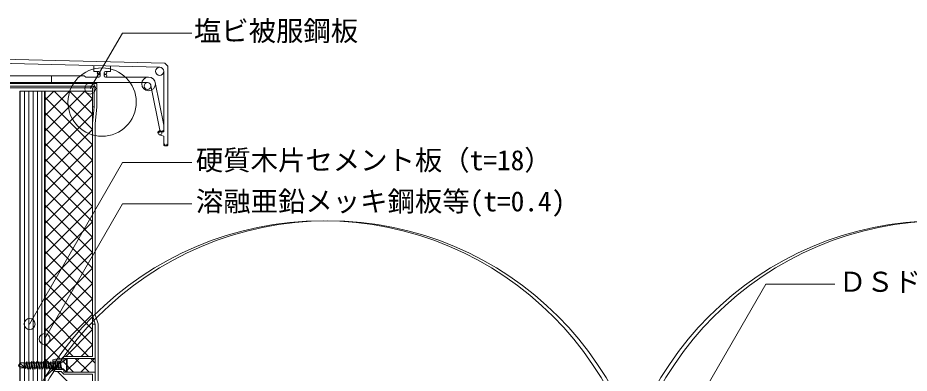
# Model space of a CAD drawing. Units: millimetres, scale not verified. Extents: x -1380 to 1380, y -955 to 955.
# Drawn here: x -495 to 156, y 10 to 269 of the extents above; entities that cross this region are included whole.
import ezdxf
from ezdxf.enums import TextEntityAlignment as Align

# ---------------------------------------------------------------- set-up
doc = ezdxf.new("R2010")
doc.units = ezdxf.units.MM
doc.header["$LTSCALE"] = 3
doc.linetypes.add('USER1', pattern=[3, 2.1, -0.9])
for name, color, linetype, lineweight in [('0-1_BOUSUI', 1, 'Continuous', 18), ('0-2_MOJI', 7, 'Continuous', 18), ('0-3_HATCH', 9, 'Continuous', 18), ('0-4_KANAMONO', 5, 'Continuous', 18), ('0-5_KANAMONO_SCREW', 4, 'Continuous', 18), ('0-8_dannnetu', 6, 'Continuous', 18), ('0-9_bo-do', 3, 'Continuous', 18), ('0-A_kasagi', 150, 'Continuous', 18), ('0-E_zatu', 6, 'Continuous', 18), ('1-6_L-1a', 3, 'Continuous', 18)]:
    doc.layers.add(name, color=color, linetype=linetype, lineweight=lineweight)
doc.styles.add('ＭＳ ゴシック', font='')
doc.styles.get('ＭＳ ゴシック').set_extended_font_data('MS Gothic')

msp = doc.modelspace()

# ---------------------------------------------------------------- linework, layer by layer
at = {"layer": '0-1_BOUSUI'}
for points in [[(-290.122, -195.998), (-292.04, -195.998), (-369.241, -195.998), (-391.759, -194.898), (-438.057, -194.898), (-438.057, -21.759), (-436.057, -14.26), (-436.057, 46.298), (-438.057, 52.901), (-438.057, 192.369), (-436.957, 204.411), (-436.957, 221.502), (-527.683, 221.502), (-534.633, 218.002), (-655.175, 218.002), (-710.025, 211.502), (-747.157, 211.502)], [(-290.122, -197.998), (-292.04, -197.998), (-369.29, -197.998), (-391.807, -196.898), (-440.057, -196.898), (-440.057, -21.497), (-438.057, -13.998), (-438.057, 46.002), (-440.057, 52.605), (-440.057, 192.46), (-438.957, 204.502), (-438.957, 219.502), (-527.207, 219.502), (-534.158, 216.002), (-655.057, 216.002), (-709.907, 209.502), (-747.157, 209.502)]]:
    msp.add_lwpolyline(points, dxfattribs=at)
at = {"layer": '0-2_MOJI'}
for points in [[(-367.627, 258.199), (-418.065, 258.199), (-441.768, 217.902)], [(-367.627, 163.918), (-418.065, 163.918), (-486.052, 46.162)], [(-367.627, 133.918), (-418.065, 133.918), (-475.057, 35.205)], [(101.929, 75.255), (51.491, 75.255), (-33.118, -71.29)]]:
    msp.add_lwpolyline(points, dxfattribs=at)
for centre in [(-441.768, 217.902), (-486.052, 46.162), (-475.057, 35.205)]:
    msp.add_circle(centre, 4, dxfattribs=at)
at = {"layer": '0-3_HATCH'}
for p, q in [((-492.832, 17.678), (-492.832, 216.002)), ((-489.657, 18.049), (-489.657, 216.002)), ((-486.482, 18.39), (-486.482, 216.002)), ((-483.307, 17.852), (-483.307, 216.002)), ((-480.132, 17.852), (-480.132, 216.002)), ((-476.957, 17.852), (-476.957, 216.002)), ((-474.657, 209.558), (-468.213, 216.002)), ((-474.657, 198.333), (-456.988, 216.002)), ((-474.657, 187.107), (-445.763, 216.002)), ((-440.057, 188.03), (-468.029, 216.002)), ((-440.057, 199.255), (-456.804, 216.002)), ((-440.057, 210.481), (-445.579, 216.002)), ((-440.057, 176.805), (-474.657, 211.405)), ((-474.657, 175.882), (-440.057, 210.482)), ((-440.057, 165.579), (-474.657, 200.179)), ((-474.657, 164.657), (-440.057, 199.257)), ((-440.057, 154.354), (-474.657, 188.954)), ((-474.657, 153.431), (-440.057, 188.031)), ((-440.057, 143.129), (-474.657, 177.729)), ((-474.657, 142.206), (-440.057, 176.806)), ((-440.057, 131.903), (-474.657, 166.503)), ((-474.657, 130.981), (-440.057, 165.581)), ((-440.057, 120.678), (-474.657, 155.278)), ((-474.657, 119.756), (-440.057, 154.356)), ((-440.057, 109.453), (-474.657, 144.053)), ((-474.657, 108.53), (-440.057, 143.13)), ((-440.057, 98.228), (-474.657, 132.828)), ((-474.657, 97.305), (-440.057, 131.905)), ((-440.057, 87.002), (-474.657, 121.602)), ((-474.657, 86.08), (-440.057, 120.68)), ((-440.057, 75.777), (-474.657, 110.377)), ((-474.657, 74.854), (-440.057, 109.454)), ((-440.057, 64.552), (-474.657, 99.152)), ((-474.657, 63.629), (-440.057, 98.229)), ((-440.057, 53.326), (-474.657, 87.926)), ((-474.657, 52.404), (-440.057, 87.004)), ((-440.057, 42.101), (-474.657, 76.701)), ((-474.657, 41.178), (-440.057, 75.778)), ((-440.057, 30.876), (-474.657, 65.476)), ((-474.657, 29.953), (-440.057, 64.553)), ((-442.909, 22.502), (-474.657, 54.25)), ((-474.657, 18.728), (-440.057, 53.328)), ((-454.135, 22.502), (-474.657, 43.025)), ((-459.658, 22.502), (-440.057, 42.102)), ((-463.36, 20.502), (-474.657, 31.8)), ((-448.432, 22.502), (-440.057, 30.877)), ((-469.057, 14.974), (-474.657, 20.574)), ((-459.932, 11.002), (-449.932, 21.002)), ((-442.635, 11.002), (-452.635, 21.002)), ((-448.707, 11.002), (-438.707, 21.002)), ((-438.057, 17.65), (-441.409, 21.002)), ((-492.832, -232.998), (-492.832, 14.252)), ((-489.657, 14.474), (-489.657, 17.971)), ((-489.657, -232.998), (-489.657, 14.474)), ((-486.482, -232.998), (-486.482, 14.152)), ((-483.307, -232.998), (-483.307, 14.152)), ((-480.132, -232.998), (-480.132, 13.185)), ((-476.957, -232.998), (-476.957, 13.619)), ((-474.657, 7.502), (-469.057, 13.102)), ((-469.057, 13.102), (-463.158, 19.002)), ((-467.085, 13.002), (-469.057, 14.974)), ((-453.86, 11.002), (-461.86, 19.002)), ((-440.057, -14.026), (-465.585, 11.502))]:
    msp.add_line(p, q, dxfattribs=at)
at = {"layer": '0-4_KANAMONO'}
for points in [[(-527.207, 219.502), (-514.707, 219.502), (-512.457, 216.802), (-505.457, 216.802), (-503.207, 219.502), (-439.957, 219.502)], [(-438.957, 218.502), (-438.957, 204.502), (-440.057, 204.502), (-440.057, 218.402), (-502.692, 218.402), (-504.692, 216.002), (-513.223, 216.002)]]:
    msp.add_lwpolyline(points, dxfattribs=at)
msp.add_lwpolyline([(-475.057, -232.998), (-475.057, -118.998), (-475.057, -115.266), (-475.057, 216.002), (-474.657, 216.002), (-474.657, -115.134), (-474.657, -118.866), (-474.657, -232.998)], close=True, dxfattribs=at)
msp.add_arc((-439.957, 218.502), 1, 360, 90, dxfattribs=at)
at = {"layer": '0-5_KANAMONO_SCREW'}
for p, q in [((-459.057, 21.002), (-461.478, 18.582)), ((-459.057, 21.002), (-458.557, 21.002)), ((-458.557, 21.002), (-458.557, 11.002)), ((-494.157, 16.002), (-492.932, 17.752)), ((-494.157, 16.002), (-492.154, 16.743)), ((-494.157, 16.002), (-492.932, 14.252)), ((-489.99, 17.752), (-492.932, 17.752)), ((-489.557, 18.234), (-489.99, 17.434)), ((-489.99, 17.752), (-489.99, 14.252)), ((-489.99, 17.434), (-489.457, 14.474)), ((-489.457, 14.474), (-489.99, 14.474)), ((-488.523, 17.852), (-489.557, 17.434)), ((-489.557, 17.434), (-488.857, 13.674)), ((-487.857, 14.152), (-488.857, 14.474)), ((-487.982, 18.852), (-488.523, 17.852)), ((-488.523, 17.852), (-487.857, 14.152)), ((-487.982, 18.852), (-487.982, 17.852)), ((-486.773, 17.852), (-487.982, 17.852)), ((-487.982, 17.852), (-487.107, 13.152)), ((-487.982, 17.852), (-487.107, 14.152)), ((-487.857, 14.152), (-487.107, 13.152)), ((-486.107, 14.152), (-487.107, 14.152)), ((-487.107, 13.152), (-487.107, 14.152)), ((-486.232, 18.852), (-486.773, 17.852)), ((-486.773, 17.852), (-486.107, 14.152)), ((-486.232, 18.852), (-486.232, 17.852)), ((-485.023, 17.852), (-486.232, 17.852)), ((-486.232, 17.852), (-485.357, 13.152)), ((-486.232, 17.852), (-485.357, 14.152)), ((-486.107, 14.152), (-485.357, 13.152)), ((-484.357, 14.152), (-485.357, 14.152)), ((-485.357, 13.152), (-485.357, 14.152)), ((-484.482, 18.852), (-485.023, 17.852)), ((-485.023, 17.852), (-484.357, 14.152)), ((-484.482, 18.852), (-484.482, 17.852)), ((-484.482, 17.852), (-483.607, 13.152)), ((-484.482, 17.852), (-483.607, 14.152)), ((-483.273, 17.852), (-484.482, 17.852)), ((-484.357, 14.152), (-483.607, 13.152)), ((-483.607, 13.152), (-483.607, 14.152)), ((-482.732, 18.852), (-482.732, 17.852)), ((-481.523, 17.852), (-482.732, 17.852)), ((-482.732, 17.852), (-481.857, 13.152)), ((-482.732, 17.852), (-481.857, 14.152)), ((-482.607, 14.152), (-481.857, 13.152)), ((-480.857, 14.152), (-481.857, 14.152)), ((-481.857, 13.152), (-481.857, 14.152)), ((-480.982, 18.852), (-481.523, 17.852)), ((-481.523, 17.852), (-480.857, 14.152)), ((-480.982, 18.852), (-480.982, 17.852)), ((-479.773, 17.852), (-480.982, 17.852)), ((-480.982, 17.852), (-480.107, 13.152)), ((-480.982, 17.852), (-480.107, 14.152)), ((-480.857, 14.152), (-480.107, 13.152)), ((-479.107, 14.152), (-480.107, 14.152)), ((-480.107, 13.152), (-480.107, 14.152)), ((-479.232, 18.852), (-479.773, 17.852)), ((-479.773, 17.852), (-479.107, 14.152)), ((-479.232, 18.852), (-479.232, 17.852)), ((-478.023, 17.852), (-479.232, 17.852)), ((-479.232, 17.852), (-478.357, 13.152)), ((-479.232, 17.852), (-478.357, 14.152)), ((-479.107, 14.152), (-478.357, 13.152)), ((-477.357, 14.152), (-478.357, 14.152)), ((-478.357, 13.152), (-478.357, 14.152)), ((-477.482, 18.852), (-478.023, 17.852)), ((-476.273, 17.852), (-477.482, 17.852)), ((-477.482, 17.852), (-476.607, 14.152)), ((-475.607, 14.152), (-476.607, 14.152)), ((-476.607, 13.152), (-476.607, 14.152)), ((-475.732, 18.852), (-476.273, 17.852)), ((-474.523, 17.852), (-475.732, 17.852)), ((-475.732, 17.852), (-474.857, 14.152)), ((-473.857, 14.152), (-474.857, 14.152)), ((-474.857, 13.152), (-474.857, 14.152)), ((-473.982, 18.852), (-474.523, 17.852)), ((-472.773, 17.852), (-473.982, 17.852)), ((-473.982, 17.852), (-473.107, 14.152)), ((-472.107, 14.152), (-473.107, 14.152)), ((-473.107, 13.152), (-473.107, 14.152)), ((-472.232, 18.852), (-472.773, 17.852)), ((-471.023, 17.852), (-472.232, 17.852)), ((-472.232, 17.852), (-471.357, 14.152)), ((-470.357, 14.152), (-471.357, 14.152)), ((-471.357, 13.152), (-471.357, 14.152)), ((-470.482, 18.852), (-471.023, 17.852)), ((-469.273, 17.852), (-470.482, 17.852)), ((-470.482, 17.852), (-469.607, 14.152)), ((-468.607, 14.152), (-469.607, 14.152)), ((-469.607, 13.152), (-469.607, 14.152)), ((-468.732, 18.852), (-469.273, 17.852)), ((-467.523, 17.852), (-468.732, 17.852)), ((-468.732, 17.852), (-467.857, 14.152)), ((-466.857, 14.152), (-467.857, 14.152)), ((-467.857, 13.152), (-467.857, 14.152)), ((-466.982, 18.852), (-467.523, 17.852)), ((-467.523, 17.852), (-466.857, 14.152)), ((-465.773, 17.852), (-466.982, 17.852)), ((-466.982, 17.852), (-466.107, 14.152)), ((-466.857, 14.152), (-466.107, 13.152)), ((-465.107, 14.152), (-466.107, 14.152)), ((-466.107, 13.152), (-466.107, 14.152)), ((-465.232, 18.852), (-465.773, 17.852)), ((-464.023, 17.852), (-465.232, 17.852)), ((-465.232, 17.852), (-464.357, 14.152)), ((-463.357, 14.152), (-464.357, 14.152)), ((-464.357, 13.152), (-464.357, 14.152)), ((-463.482, 18.852), (-464.023, 17.852)), ((-463.482, 17.852), (-462.607, 14.152)), ((-463.482, 17.852), (-462.607, 17.852)), ((-462.607, 18.002), (-462.376, 18.064)), ((-462.607, 18.002), (-462.607, 17.852)), ((-462.607, 13.152), (-462.607, 14.152)), ((-462.607, 14.002), (-462.376, 13.941)), ((-459.057, 11.002), (-458.557, 11.002))]:
    msp.add_line(p, q, dxfattribs=at)
for points in [[(-459.057, 21.002), (-459.057, 11.002), (-461.478, 13.422)], [(-494.157, 16.002), (-489.99, 14.252), (-492.932, 14.252)], [(-489.557, 18.234), (-489.557, 17.434), (-488.857, 14.474)], [(-489.457, 14.474), (-488.857, 13.674), (-488.857, 14.474)], [(-482.732, 18.852), (-483.273, 17.852), (-482.607, 14.152), (-483.607, 14.152)], [(-478.023, 17.852), (-477.357, 14.152), (-476.607, 13.152)], [(-477.482, 18.852), (-477.482, 17.852), (-476.607, 13.152)], [(-476.273, 17.852), (-475.607, 14.152), (-474.857, 13.152)], [(-475.732, 18.852), (-475.732, 17.852), (-474.857, 13.152)], [(-474.523, 17.852), (-473.857, 14.152), (-473.107, 13.152)], [(-473.982, 18.852), (-473.982, 17.852), (-473.107, 13.152)], [(-472.773, 17.852), (-472.107, 14.152), (-471.357, 13.152)], [(-472.232, 18.852), (-472.232, 17.852), (-471.357, 13.152)], [(-471.023, 17.852), (-470.357, 14.152), (-469.607, 13.152)], [(-470.482, 18.852), (-470.482, 17.852), (-469.607, 13.152)], [(-469.273, 17.852), (-468.607, 14.152), (-467.857, 13.152)], [(-468.732, 18.852), (-468.732, 17.852), (-467.857, 13.152)], [(-466.982, 18.852), (-466.982, 17.852), (-466.107, 13.152)], [(-465.773, 17.852), (-465.107, 14.152), (-464.357, 13.152)], [(-465.232, 18.852), (-465.232, 17.852), (-464.357, 13.152)], [(-464.023, 17.852), (-463.357, 14.152), (-462.607, 13.152)], [(-463.482, 18.852), (-463.482, 17.852), (-462.607, 13.152)]]:
    msp.add_lwpolyline(points, dxfattribs=at)
for centre, radius, start, end in [((-494.157, 16.002), 2.136, 20.30447, 55), ((-495.175, 11.934), 5.679, 24.08593, 57.8643), ((-462.892, 19.996), 2, 284.93142, 315), ((-462.892, 12.008), 2, 45, 75.06858)]:
    msp.add_arc(centre, radius, start, end, dxfattribs=at)
at = {"layer": '0-8_dannnetu'}
msp.add_lwpolyline([(-474.657, 216.002), (-440.057, 216.002), (-440.057, 22.502)], dxfattribs=at)
at = {"layer": '0-9_bo-do'}
msp.add_lwpolyline([(-493.057, -232.998), (-475.057, -232.998), (-475.057, 216.002), (-493.057, 216.002)], close=True, dxfattribs=at)
at = {"layer": '0-A_kasagi'}
for p, q in [((-439.057, 232.183), (-439.057, 234.615)), ((-427.057, 232.179), (-427.057, 234.321)), ((-434.557, 229.414), (-434.557, 227.214)), ((-431.557, 227.214), (-431.557, 229.414)), ((-399.156, 226.214), (-430.557, 226.214)), ((-392.357, 185.661), (-392.357, 186.014)), ((-385.557, 176.214), (-387.557, 176.214))]:
    msp.add_line(p, q, dxfattribs=at)
at = {"layer": '0-A_kasagi', "linetype": 'USER1'}
msp.add_line((-470.057, 227.214), (-470.057, 222.214), dxfattribs=at)
at = {"layer": '0-A_kasagi'}
for points in [[(-785.057, 176.714), (-785.057, 246.214), (-783.157, 248.114), (-767.157, 247.714), (-765.057, 245.614), (-387.157, 236.314), (-385.057, 234.214), (-385.057, 176.714), (-385.057, 176.715)], [(-390.972, 233.435), (-766.334, 242.649), (-768.43, 244.745), (-778.982, 244.996)], [(-439.057, 232.183), (-439.057, 230.414), (-435.557, 230.414)], [(-430.557, 230.414), (-427.057, 230.414), (-427.057, 232.179)], [(-391.857, 186.514), (-388.057, 186.214), (-388.057, 230.436)], [(-770.238, 222.214), (-585.057, 222.214), (-399.876, 222.214)], [(-435.557, 226.214), (-445.057, 226.214), (-446.057, 227.214), (-582.557, 227.214)], [(-388.057, 186.75), (-388.057, 191.214), (-394.253, 222.195)], [(-397.424, 220.204), (-390.668, 186.42), (-388.592, 186.256)], [(-388.057, 176.714), (-388.057, 183.214), (-391.305, 184.229)]]:
    msp.add_lwpolyline(points, dxfattribs=at)
for centre, radius in [((-433.065, 207.991), 24.923), ((-435.557, 229.414), 1), ((-435.557, 227.214), 1), ((-430.557, 229.414), 1), ((-430.557, 227.214), 1), ((-391.058, 230.436), 3), ((-399.157, 221.213), 5), ((-399.877, 219.713), 2.501), ((-390.856, 185.661), 1.501), ((-391.857, 186.014), 0.5), ((-388.55, 186.746), 0.492), ((-387.557, 176.714), 0.5), ((-385.557, 176.714), 0.5)]:
    msp.add_circle(centre, radius, dxfattribs=at)
at = {"layer": '0-E_zatu'}
for p, q in [((-438.057, 21.002), (-438.057, 11.002)), ((-469.057, 19.002), (-469.057, 13.002))]:
    msp.add_line(p, q, dxfattribs=at)
for points in [[(-461.057, 19.002), (-461.057, 21.002), (-438.057, 21.002), (-438.057, 46.002), (-440.057, 46.002), (-440.057, 22.502), (-461.057, 22.502), (-463.057, 20.502), (-467.057, 20.502), (-469.057, 20.002), (-469.057, 19.002)], [(-461.057, 13.002), (-461.057, 11.002), (-438.057, 11.002), (-438.057, -13.998), (-440.057, -13.998), (-440.057, 9.502), (-461.057, 9.502), (-463.057, 11.502), (-467.057, 11.502), (-469.057, 12.002), (-469.057, 13.002)]]:
    msp.add_lwpolyline(points, close=True, dxfattribs=at)
at = {"layer": '1-6_L-1a'}
for centre in [(-271.771, -115.978), (-268.129, -115.978), (178.014, -115.978), (181.656, -115.978)]:
    msp.add_circle(centre, 237.422, dxfattribs=at)

# ---------------------------------------------------------------- texts
at = {"layer": '0-2_MOJI', "style": 'ＭＳ ゴシック'}
for s, p in [('塩ビ被服鋼板', (-366.076, 248.199)), ('硬質木片セメント板（t=18）', (-364.627, 153.918)), ('溶融亜鉛メッキ鋼板等(t=0.4)', (-364.627, 123.918)), ('ＤＳドレン(鋼製下地用)', (104.929, 65.255))]:
    msp.add_text(s, height=14.66, dxfattribs=at).set_placement(p, align=Align.BOTTOM_LEFT)

doc.saveas('drawing.dxf')
